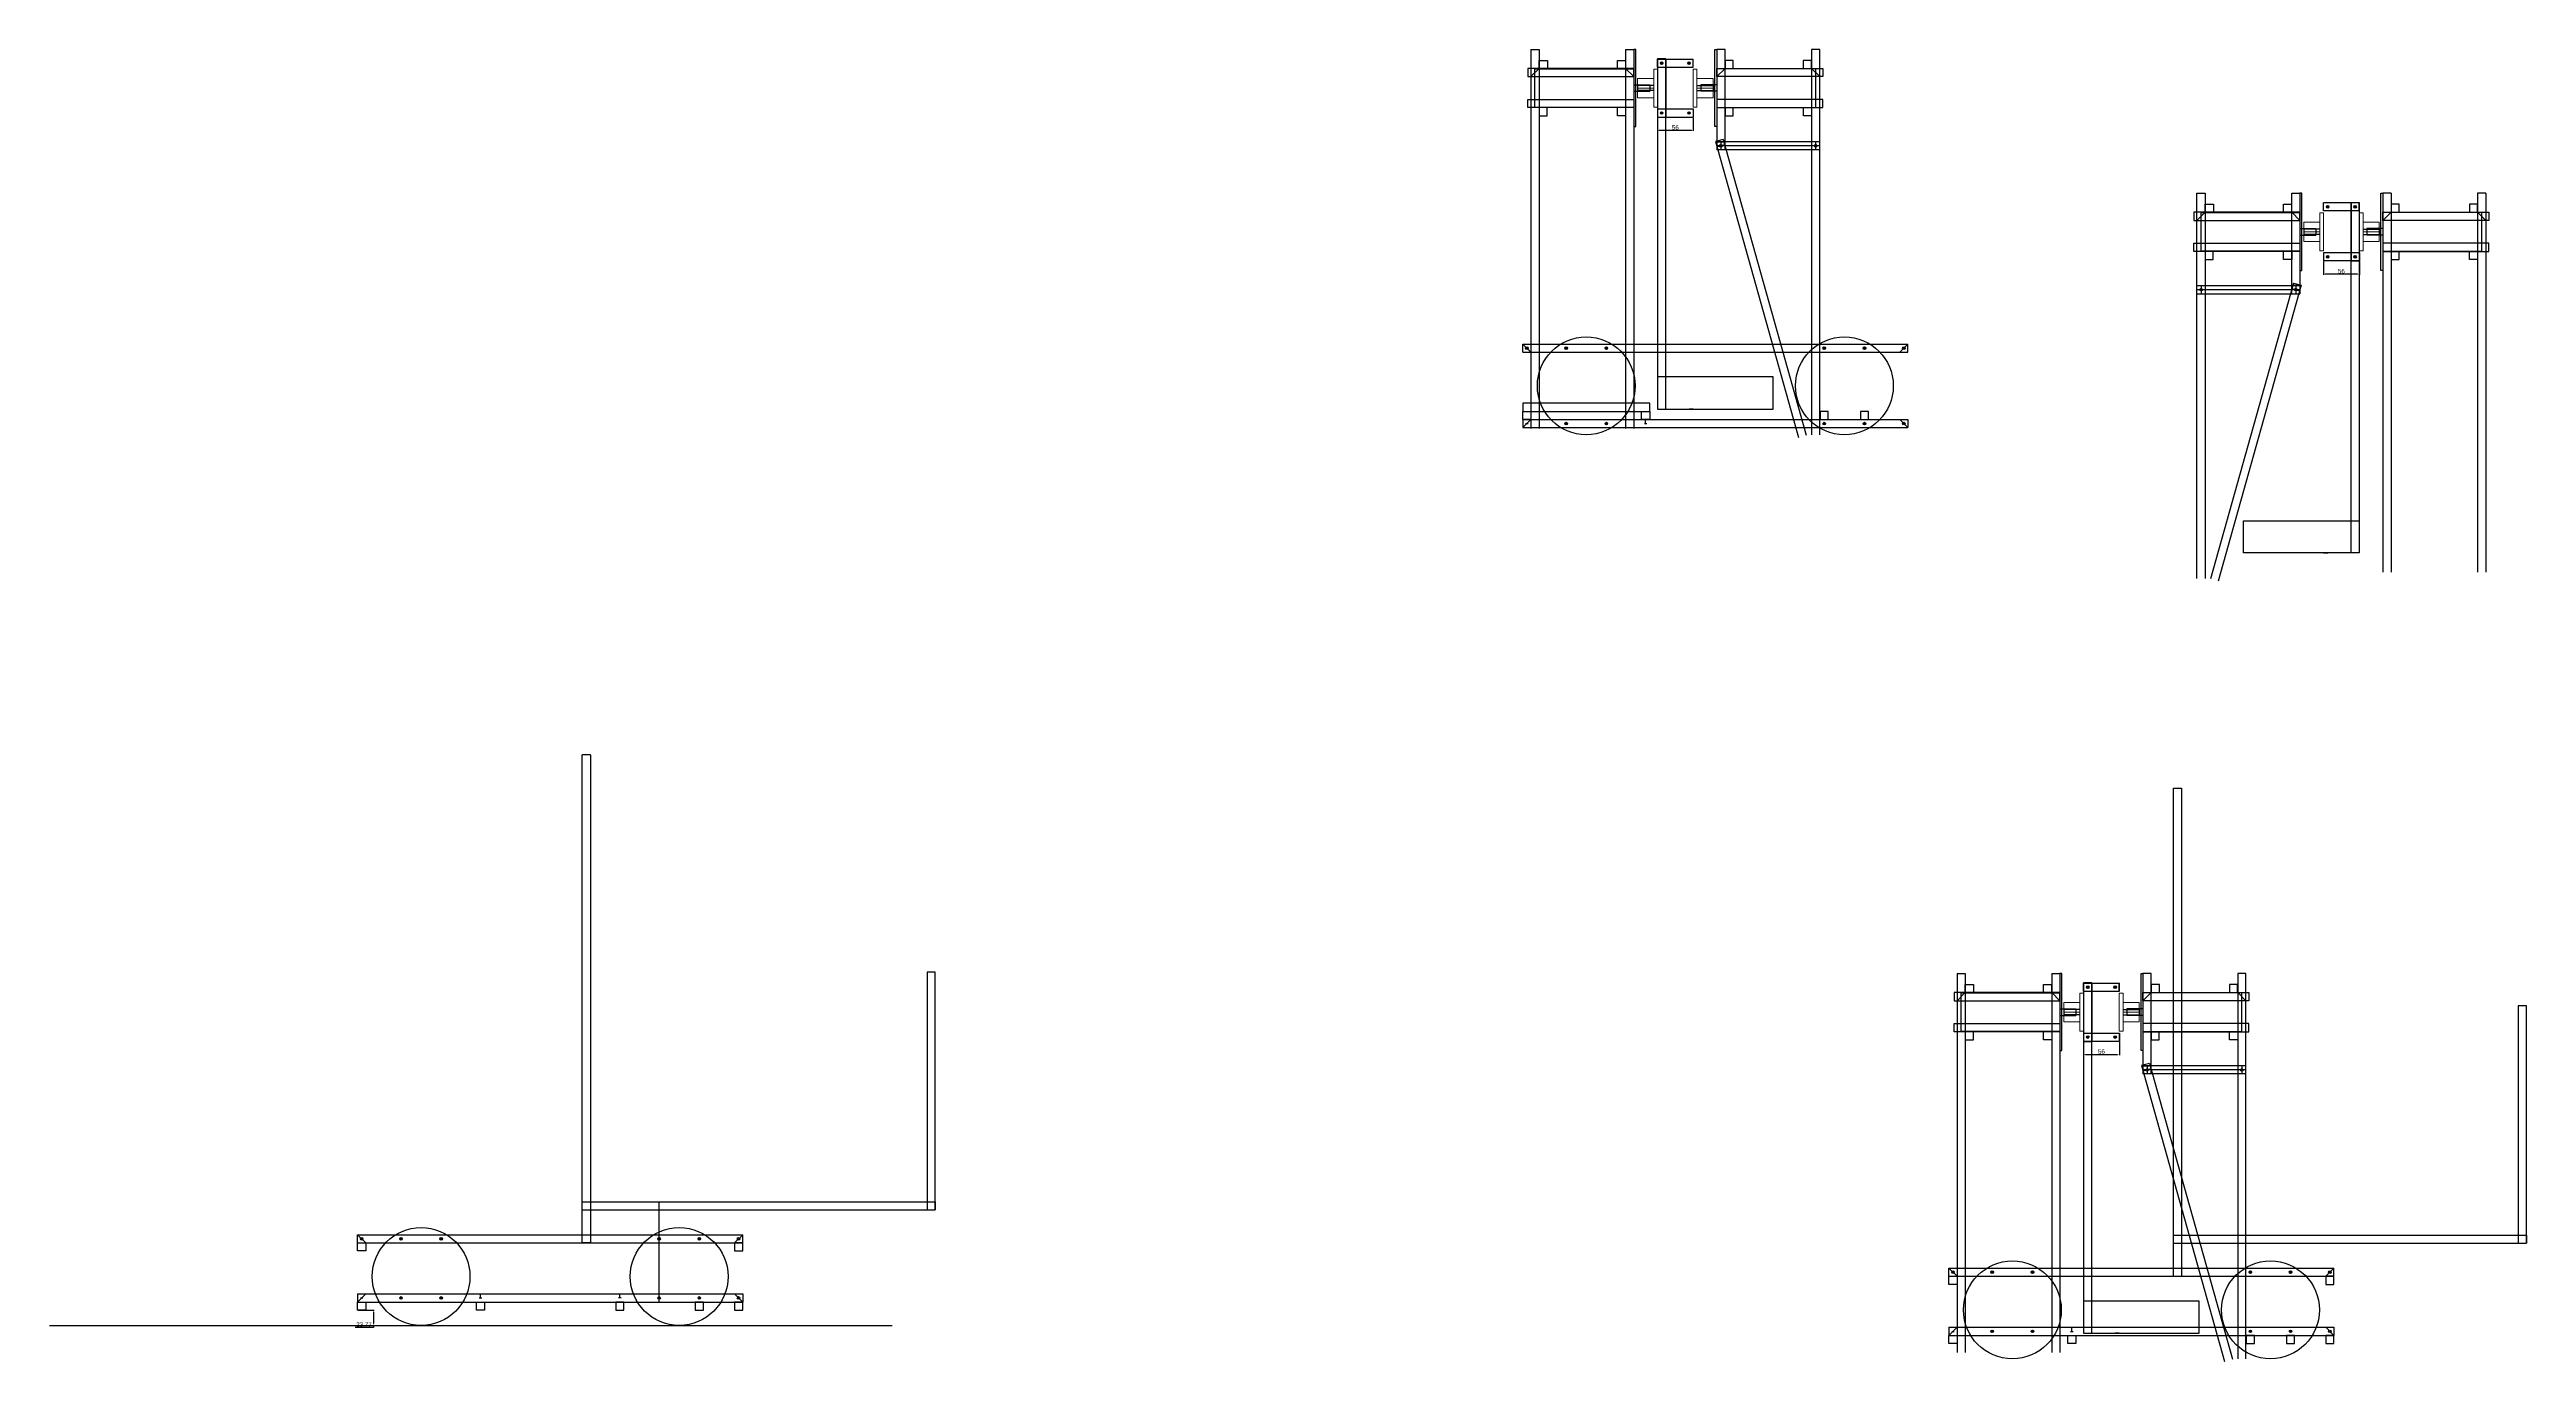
# Model space of a CAD drawing. Header units: millimetres. Extents: x -15418 to 43885, y -27590 to 23052.
# Drawn here: x 28826 to 32686, y -17681 to -15637 of the extents above; entities that cross this region are included whole.
import ezdxf

# ---------------------------------------------------------------- set-up
doc = ezdxf.new("R2010")
doc.units = ezdxf.units.MM
doc.header["$LTSCALE"] = 0.5
doc.layers.get('0').update_dxf_attribs({"lineweight": 5})
doc.layers.get('Defpoints').update_dxf_attribs({"color": 4})
for name, color, linetype in [('Layer1', 1, 'Continuous'), ('Layer2', 2, 'Continuous'), ('Layer3', 9, 'Continuous'), ('Layer4', 6, 'Continuous')]:
    doc.layers.add(name, color=color, linetype=linetype)
doc.dimstyles.new('ISO-25', dxfattribs={"dimtxt": 7, "dimasz": 3, "dimexe": 1, "dimexo": 1, "dimgap": 1, "dimtad": 1, "dimtoh": 1, "dimdec": 3, "dimdsep": 46, "dimtxsty": 'Standard', "dimcen": 2.5, "dimadec": 0, "dimazin": 0, "dimtfac": 1, "dimtdec": 3, "dimtmove": 0, "dimatfit": 3, "dimfxl": 1, "dimarcsym": 1})

# ---------------------------------------------------------------- blocks, each defined once
blk = doc.blocks.new('*D331')
at = {"layer": 'Defpoints', "color": 0, "transparency": 16777216}
for p in [(31331.5, -15742.4), (31387.5, -15742.4), (31387.5, -15763)]:
    blk.add_point(p, dxfattribs=at)
at = {"layer": 'Layer1', "color": 0, "lineweight": -2, "transparency": 16777216}
for p, q in [((31331.5, -15743.4), (31331.5, -15764)), ((31387.5, -15743.4), (31387.5, -15764)), ((31334.5, -15763), (31384.5, -15763))]:
    blk.add_line(p, q, dxfattribs=at)
at = {"layer": 'Layer1', "color": 0, "transparency": 16777216}
for points in [[(31334.5, -15762.5), (31334.5, -15763.5), (31331.5, -15763)], [(31384.5, -15762.5), (31384.5, -15763.5), (31387.5, -15763)]]:
    blk.add_solid(points, dxfattribs=at)
at = {"layer": 'Layer1', "color": 0, "transparency": 16777216, "insert": (31359.5, -15758.5), "char_height": 7, "attachment_point": 5}
blk.add_mtext('56', dxfattribs=at)
blk = doc.blocks.new('*D337')
at = {"layer": 'Defpoints', "color": 0, "transparency": 16777216}
for p in [(31995.4, -17181.7), (32051.4, -17181.7), (32051.4, -17202.3)]:
    blk.add_point(p, dxfattribs=at)
at = {"layer": 'Layer1', "color": 0, "lineweight": -2, "transparency": 16777216}
for p, q in [((31995.4, -17182.7), (31995.4, -17203.3)), ((31998.4, -17202.3), (32048.4, -17202.3)), ((32051.4, -17182.7), (32051.4, -17203.3))]:
    blk.add_line(p, q, dxfattribs=at)
at = {"layer": 'Layer1', "color": 0, "transparency": 16777216}
for points in [[(31998.4, -17201.8), (31998.4, -17202.8), (31995.4, -17202.3)], [(32048.4, -17201.8), (32048.4, -17202.8), (32051.4, -17202.3)]]:
    blk.add_solid(points, dxfattribs=at)
at = {"layer": 'Layer1', "color": 0, "transparency": 16777216, "insert": (32023.4, -17197.8), "char_height": 7, "attachment_point": 5}
blk.add_mtext('56', dxfattribs=at)
blk = doc.blocks.new('*D340')
at = {"layer": 'Defpoints', "color": 0, "transparency": 16777216}
for p in [(29306.1, -17600.7), (29306.1, -17624.5), (29331.1, -17624.5)]:
    blk.add_point(p, dxfattribs=at)
at = {"layer": 'Layer1', "color": 0, "lineweight": -2, "transparency": 16777216}
for p, q in [((29331.1, -17627.5), (29302.1, -17627.5)), ((29307.1, -17600.7), (29332.1, -17600.7)), ((29307.1, -17624.5), (29332.1, -17624.5)), ((29331.1, -17603.7), (29331.1, -17621.5)), ((29331.1, -17624.5), (29331.1, -17627.5))]:
    blk.add_line(p, q, dxfattribs=at)
at = {"layer": 'Layer1', "color": 0, "transparency": 16777216}
for points in [[(29330.6, -17603.7), (29331.6, -17603.7), (29331.1, -17600.7)], [(29330.6, -17621.5), (29331.6, -17621.5), (29331.1, -17624.5)]]:
    blk.add_solid(points, dxfattribs=at)
at = {"layer": 'Layer1', "color": 0, "transparency": 16777216, "insert": (29316.1, -17623), "char_height": 7, "attachment_point": 5}
blk.add_mtext('23.77', dxfattribs=at)
blk = doc.blocks.new('*D345')
at = {"layer": 'Defpoints', "color": 0, "transparency": 16777216}
for p in [(32369.3, -15966.3), (32425.3, -15966.3), (32369.3, -15986.9)]:
    blk.add_point(p, dxfattribs=at)
at = {"layer": 'Layer1', "color": 0, "lineweight": -2, "transparency": 16777216}
for p, q in [((32369.3, -15967.3), (32369.3, -15987.9)), ((32425.3, -15967.3), (32425.3, -15987.9)), ((32422.3, -15986.9), (32372.3, -15986.9))]:
    blk.add_line(p, q, dxfattribs=at)
at = {"layer": 'Layer1', "color": 0, "transparency": 16777216}
for points in [[(32372.3, -15986.4), (32372.3, -15987.4), (32369.3, -15986.9)], [(32422.3, -15986.4), (32422.3, -15987.4), (32425.3, -15986.9)]]:
    blk.add_solid(points, dxfattribs=at)
at = {"layer": 'Layer1', "color": 0, "transparency": 16777216, "insert": (32397.3, -15982.4), "char_height": 7, "attachment_point": 5}
blk.add_mtext('56', dxfattribs=at)

msp = doc.modelspace()

# ---------------------------------------------------------------- linework, layer by layer
at = {"transparency": 33554661}
for p, q in [((31325.7552, -15726.7155), (31325.7552, -15667.7155)), ((31325.7552, -15667.7155), (31331.7552, -15667.7155)), ((31331.7552, -15667.7155), (31331.7552, -15726.7155)), ((31387.1552, -15667.7155), (31387.1552, -15726.7155)), ((31393.1552, -15667.7155), (31387.1552, -15667.7155)), ((31393.1552, -15726.7155), (31393.1552, -15667.7155)), ((31300.7552, -15712.2155), (31300.7552, -15682.2155)), ((31325.7552, -15682.2155), (31300.7552, -15682.2155)), ((31325.7552, -15697.2155), (31300.7552, -15697.2155)), ((31393.1552, -15682.2155), (31418.1552, -15682.2155)), ((31393.1552, -15697.2155), (31418.1552, -15697.2155)), ((31418.1552, -15712.2155), (31418.1552, -15682.2155)), ((31325.7552, -15712.2155), (31300.7552, -15712.2155)), ((31331.7552, -15726.7155), (31325.7552, -15726.7155)), ((31387.1552, -15726.7155), (31393.1552, -15726.7155)), ((31393.1552, -15712.2155), (31418.1552, -15712.2155)), ((32363.6186, -15950.6185), (32363.6186, -15891.6185)), ((32363.6186, -15891.6185), (32369.6186, -15891.6185)), ((32369.6186, -15891.6185), (32369.6186, -15950.6185)), ((32425.0186, -15891.6185), (32425.0186, -15950.6185)), ((32431.0186, -15891.6185), (32425.0186, -15891.6185)), ((32431.0186, -15950.6185), (32431.0186, -15891.6185)), ((32338.6186, -15936.1185), (32338.6186, -15906.1185)), ((32363.6186, -15906.1185), (32338.6186, -15906.1185)), ((32363.6186, -15921.1185), (32338.6186, -15921.1185)), ((32363.6186, -15936.1185), (32338.6186, -15936.1185)), ((32431.0186, -15906.1185), (32456.0186, -15906.1185)), ((32431.0186, -15921.1185), (32456.0186, -15921.1185)), ((32431.0186, -15936.1185), (32456.0186, -15936.1185)), ((32456.0186, -15936.1185), (32456.0186, -15906.1185)), ((32369.6186, -15950.6185), (32363.6186, -15950.6185)), ((32425.0186, -15950.6185), (32431.0186, -15950.6185)), ((31964.7226, -17151.5032), (31964.7226, -17121.5032)), ((31989.7226, -17121.5032), (31964.7226, -17121.5032)), ((31989.7226, -17136.5032), (31964.7226, -17136.5032)), ((31989.7226, -17166.0032), (31989.7226, -17107.0032)), ((31989.7226, -17107.0032), (31995.7226, -17107.0032)), ((31995.7226, -17107.0032), (31995.7226, -17166.0032)), ((32051.1226, -17107.0032), (32051.1226, -17166.0032)), ((32057.1226, -17107.0032), (32051.1226, -17107.0032)), ((32057.1226, -17166.0032), (32057.1226, -17107.0032)), ((32057.1226, -17121.5032), (32082.1226, -17121.5032)), ((32057.1226, -17136.5032), (32082.1226, -17136.5032)), ((32082.1226, -17151.5032), (32082.1226, -17121.5032)), ((31989.7226, -17151.5032), (31964.7226, -17151.5032)), ((31995.7226, -17166.0032), (31989.7226, -17166.0032)), ((32051.1226, -17166.0032), (32057.1226, -17166.0032)), ((32057.1226, -17151.5032), (32082.1226, -17151.5032))]:
    msp.add_line(p, q, dxfattribs=at)
at = {"layer": 'Layer1', "transparency": 33554661}
for p, q in [((31294.7552, -15666.7155), (31129.7552, -15666.7155)), ((31129.7552, -15666.7155), (31129.7552, -15679.4155)), ((31134.4552, -15637.2155), (31147.1552, -15637.2155)), ((31134.4552, -15637.2155), (31134.4552, -16227.2155)), ((31147.1552, -15666.7155), (31134.4552, -15679.4155)), ((31147.1552, -15637.2155), (31147.1552, -16227.2155)), ((31147.3552, -15666.7155), (31147.3552, -15654.0155)), ((31147.3552, -15654.0155), (31160.0552, -15654.0155)), ((31160.0552, -15666.7155), (31147.3552, -15666.7155)), ((31160.0552, -15654.0155), (31160.0552, -15666.7155)), ((31269.1552, -15666.7155), (31269.1552, -15654.0155)), ((31269.1552, -15654.0155), (31281.8552, -15654.0155)), ((31281.8552, -15666.7155), (31269.1552, -15666.7155)), ((31281.8552, -15654.0155), (31281.8552, -15666.7155)), ((31282.0552, -15637.2155), (31294.7552, -15637.2155)), ((31282.0552, -15637.2155), (31294.7552, -15637.2155)), ((31282.0552, -15637.2155), (31282.0552, -16227.2155)), ((31282.0552, -15666.7155), (31294.7552, -15679.4155)), ((31294.7552, -15637.2155), (31294.7552, -15757.2155)), ((31297.7552, -15637.2155), (31294.7552, -15637.2155)), ((31294.7552, -15637.2155), (31294.7552, -16227.2155)), ((31294.7552, -15679.4155), (31294.7552, -15666.7155)), ((31297.7552, -15757.2155), (31297.7552, -15637.2155)), ((31331.4552, -15652.0155), (31387.4552, -15652.0155)), ((31331.4552, -15664.7155), (31331.4552, -15652.0155)), ((31331.4552, -15664.7155), (31344.4552, -15664.7155)), ((31331.7552, -15664.7155), (31331.7552, -15651.7155)), ((31344.4552, -15651.7155), (31331.7552, -15651.7155)), ((31331.7552, -15652.0155), (31331.7552, -16197.2155)), ((31331.7552, -15652.0155), (31331.7552, -15742.4155)), ((31331.7552, -15664.7155), (31387.4552, -15664.7155)), ((31336.1052, -15658.3655), (31340.1052, -15658.3655)), ((31338.1052, -15660.3655), (31338.1052, -15656.3655)), ((31344.4552, -15651.7155), (31344.4552, -15742.7155)), ((31344.4552, -16197.2155), (31344.4552, -15652.0155)), ((31378.8052, -15658.3655), (31382.8052, -15658.3655)), ((31380.8052, -15660.3655), (31380.8052, -15656.3655)), ((31387.1552, -15664.7155), (31387.1552, -15652.0155)), ((31387.4552, -15664.7155), (31387.4552, -15652.0155)), ((31421.1552, -15757.2155), (31421.1552, -15637.2155)), ((31421.1552, -15637.2155), (31424.1552, -15637.2155)), ((31424.1552, -15637.2155), (31424.1552, -15757.2155)), ((31424.1552, -15637.2155), (31424.1552, -15793.5655)), ((31436.8552, -15637.2155), (31424.1552, -15637.2155)), ((31424.1552, -15666.7155), (31589.1552, -15666.7155)), ((31424.1552, -15679.4155), (31424.1552, -15666.7155)), ((31436.8552, -15666.7155), (31424.1552, -15679.4155)), ((31436.8552, -15793.5655), (31436.8552, -15637.2155)), ((31437.0552, -15654.0155), (31437.0552, -15666.7155)), ((31449.7552, -15654.0155), (31437.0552, -15654.0155)), ((31437.0552, -15666.7155), (31449.7552, -15666.7155)), ((31449.7552, -15666.7155), (31449.7552, -15654.0155)), ((31558.8552, -15654.0155), (31558.8552, -15666.7155)), ((31571.5552, -15654.0155), (31558.8552, -15654.0155)), ((31558.8552, -15666.7155), (31571.5552, -15666.7155)), ((31571.5552, -15666.7155), (31571.5552, -15654.0155)), ((31571.7552, -15637.2155), (31571.7552, -16237.2155)), ((31584.4552, -15637.2155), (31571.7552, -15637.2155)), ((31571.7552, -15666.7155), (31584.4552, -15679.4155)), ((31584.4552, -16237.2155), (31584.4552, -15637.2155)), ((31589.1552, -15666.7155), (31589.1552, -15679.4155)), ((31129.7552, -15679.4155), (31294.7552, -15679.4155)), ((31300.7552, -15692.2155), (31300.7552, -15702.2155)), ((31331.7552, -15697.2155), (31331.7552, -15697.2155)), ((31418.1552, -15692.2155), (31418.1552, -15702.2155)), ((31589.1552, -15679.4155), (31424.1552, -15679.4155)), ((31129.7552, -15727.7155), (31129.7552, -15715.0155)), ((31129.7552, -15715.0155), (31294.7552, -15715.0155)), ((31294.7552, -15727.7155), (31129.7552, -15727.7155)), ((31147.1552, -15727.7155), (31147.1552, -15740.4155)), ((31147.1552, -15740.4155), (31159.8552, -15740.4155)), ((31159.8552, -15740.4155), (31159.8552, -15727.7155)), ((31269.3552, -15740.4155), (31269.3552, -15727.7155)), ((31282.0552, -15740.4155), (31269.3552, -15740.4155)), ((31282.0552, -15727.7155), (31282.0552, -15740.4155)), ((31294.7552, -15715.0155), (31294.7552, -15727.7155)), ((31331.4552, -15729.7155), (31331.4552, -15742.4155)), ((31331.4552, -15729.7155), (31344.4552, -15729.7155)), ((31331.4552, -15742.4155), (31387.4552, -15742.4155)), ((31331.7552, -15729.7155), (31387.4552, -15729.7155)), ((31331.7552, -15729.7155), (31331.7552, -15742.7155)), ((31331.7552, -15742.7155), (31344.4552, -15742.7155)), ((31336.1052, -15736.0655), (31340.1052, -15736.0655)), ((31338.1052, -15734.0655), (31338.1052, -15738.0655)), ((31378.8052, -15736.0655), (31382.8052, -15736.0655)), ((31380.8052, -15734.0655), (31380.8052, -15738.0655)), ((31387.1552, -15729.7155), (31387.1552, -15742.4155)), ((31387.4552, -15729.7155), (31387.4552, -15742.4155)), ((31589.1552, -15715.0155), (31424.1552, -15715.0155)), ((31424.1552, -15715.0155), (31424.1552, -15727.7155)), ((31424.1552, -15727.7155), (31589.1552, -15727.7155)), ((31436.8552, -15727.7155), (31436.8552, -15740.4155)), ((31436.8552, -15740.4155), (31449.5552, -15740.4155)), ((31449.5552, -15740.4155), (31449.5552, -15727.7155)), ((31559.0552, -15740.4155), (31559.0552, -15727.7155)), ((31571.7552, -15740.4155), (31559.0552, -15740.4155)), ((31571.7552, -15727.7155), (31571.7552, -15740.4155)), ((31589.1552, -15727.7155), (31589.1552, -15715.0155)), ((31294.7552, -15757.2155), (31297.7552, -15757.2155)), ((31424.1552, -15757.2155), (31421.1552, -15757.2155)), ((31434.2485, -15777.0493), (31422.0205, -15780.4794)), ((31422.0205, -15780.4794), (31551.2829, -16241.284)), ((31584.4552, -15780.8655), (31424.1552, -15780.8655)), ((31424.1552, -15780.8655), (31436.8552, -15780.8655)), ((31436.6192, -15785.5004), (31424.3912, -15788.9305)), ((31430.5052, -15780.8655), (31430.5052, -15793.5655)), ((31434.2485, -15777.0493), (31563.5109, -16237.8539)), ((31578.1052, -15780.8655), (31578.1052, -15793.5655)), ((31584.4552, -15787.2155), (31424.1552, -15787.2155)), ((31584.4552, -15793.5655), (31424.1552, -15793.5655)), ((32172.3186, -16461.1185), (32172.3186, -15861.1185)), ((32172.3186, -15861.1185), (32185.0186, -15861.1185)), ((32185.0186, -15861.1185), (32185.0186, -16461.1185)), ((32319.9186, -16017.4685), (32319.9186, -15861.1185)), ((32319.9186, -15861.1185), (32332.6186, -15861.1185)), ((32332.6186, -15861.1185), (32332.6186, -15981.1185)), ((32335.6186, -15861.1185), (32332.6186, -15861.1185)), ((32332.6186, -15861.1185), (32332.6186, -16017.4685)), ((32335.6186, -15981.1185), (32335.6186, -15861.1185)), ((32459.0186, -15981.1185), (32459.0186, -15861.1185)), ((32459.0186, -15861.1185), (32462.0186, -15861.1185)), ((32462.0186, -15861.1185), (32462.0186, -15981.1185)), ((32474.7186, -15861.1185), (32462.0186, -15861.1185)), ((32474.7186, -15861.1185), (32462.0186, -15861.1185)), ((32462.0186, -15861.1185), (32462.0186, -16451.1185)), ((32474.7186, -15861.1185), (32474.7186, -16451.1185)), ((32622.3186, -15861.1185), (32609.6186, -15861.1185)), ((32609.6186, -15861.1185), (32609.6186, -16451.1185)), ((32622.3186, -15861.1185), (32622.3186, -16451.1185)), ((32332.6186, -15890.6185), (32167.6186, -15890.6185)), ((32167.6186, -15890.6185), (32167.6186, -15903.3185)), ((32185.0186, -15890.6185), (32172.3186, -15903.3185)), ((32185.2186, -15890.6185), (32185.2186, -15877.9185)), ((32185.2186, -15877.9185), (32197.9186, -15877.9185)), ((32197.9186, -15890.6185), (32185.2186, -15890.6185)), ((32197.9186, -15877.9185), (32197.9186, -15890.6185)), ((32307.0186, -15890.6185), (32307.0186, -15877.9185)), ((32307.0186, -15877.9185), (32319.7186, -15877.9185)), ((32319.7186, -15890.6185), (32307.0186, -15890.6185)), ((32319.7186, -15877.9185), (32319.7186, -15890.6185)), ((32319.9186, -15890.6185), (32332.6186, -15903.3185)), ((32332.6186, -15903.3185), (32332.6186, -15890.6185)), ((32425.3186, -15875.9185), (32369.3186, -15875.9185)), ((32369.3186, -15888.6185), (32369.3186, -15875.9185)), ((32425.0186, -15888.6185), (32369.3186, -15888.6185)), ((32369.6186, -15888.6185), (32369.6186, -15875.9185)), ((32377.9686, -15882.2685), (32373.9686, -15882.2685)), ((32375.9686, -15884.2685), (32375.9686, -15880.2685)), ((32412.3186, -15875.6185), (32412.3186, -15966.6185)), ((32412.3186, -15875.6185), (32425.0186, -15875.6185)), ((32412.3186, -16421.1185), (32412.3186, -15875.9185)), ((32425.3186, -15888.6185), (32412.3186, -15888.6185)), ((32420.6686, -15882.2685), (32416.6686, -15882.2685)), ((32418.6686, -15884.2685), (32418.6686, -15880.2685)), ((32425.0186, -15888.6185), (32425.0186, -15875.6185)), ((32425.0186, -15875.9185), (32425.0186, -16421.1185)), ((32425.0186, -15875.9185), (32425.0186, -15966.3185)), ((32425.3186, -15888.6185), (32425.3186, -15875.9185)), ((32462.0186, -15890.6185), (32627.0186, -15890.6185)), ((32462.0186, -15903.3185), (32462.0186, -15890.6185)), ((32474.7186, -15890.6185), (32462.0186, -15903.3185)), ((32474.9186, -15877.9185), (32474.9186, -15890.6185)), ((32487.6186, -15877.9185), (32474.9186, -15877.9185)), ((32474.9186, -15890.6185), (32487.6186, -15890.6185)), ((32487.6186, -15890.6185), (32487.6186, -15877.9185)), ((32596.7186, -15877.9185), (32596.7186, -15890.6185)), ((32609.4186, -15877.9185), (32596.7186, -15877.9185)), ((32596.7186, -15890.6185), (32609.4186, -15890.6185)), ((32609.4186, -15890.6185), (32609.4186, -15877.9185)), ((32609.6186, -15890.6185), (32622.3186, -15903.3185)), ((32627.0186, -15890.6185), (32627.0186, -15903.3185)), ((32167.6186, -15903.3185), (32332.6186, -15903.3185)), ((32167.6186, -15951.6185), (32167.6186, -15938.9185)), ((32167.6186, -15938.9185), (32332.6186, -15938.9185)), ((32332.6186, -15938.9185), (32332.6186, -15951.6185)), ((32338.6186, -15916.1185), (32338.6186, -15926.1185)), ((32425.0186, -15921.1185), (32425.0186, -15921.1185)), ((32456.0186, -15916.1185), (32456.0186, -15926.1185)), ((32627.0186, -15903.3185), (32462.0186, -15903.3185)), ((32627.0186, -15938.9185), (32462.0186, -15938.9185)), ((32462.0186, -15938.9185), (32462.0186, -15951.6185)), ((32627.0186, -15951.6185), (32627.0186, -15938.9185)), ((32332.6186, -15951.6185), (32167.6186, -15951.6185)), ((32185.0186, -15951.6185), (32185.0186, -15964.3185)), ((32185.0186, -15964.3185), (32197.7186, -15964.3185)), ((32197.7186, -15964.3185), (32197.7186, -15951.6185)), ((32307.2186, -15964.3185), (32307.2186, -15951.6185)), ((32319.9186, -15964.3185), (32307.2186, -15964.3185)), ((32319.9186, -15951.6185), (32319.9186, -15964.3185)), ((32425.0186, -15953.6185), (32369.3186, -15953.6185)), ((32369.3186, -15953.6185), (32369.3186, -15966.3185)), ((32425.3186, -15966.3185), (32369.3186, -15966.3185)), ((32369.6186, -15953.6185), (32369.6186, -15966.3185)), ((32377.9686, -15959.9685), (32373.9686, -15959.9685)), ((32375.9686, -15957.9685), (32375.9686, -15961.9685)), ((32425.3186, -15953.6185), (32412.3186, -15953.6185)), ((32425.0186, -15966.6185), (32412.3186, -15966.6185)), ((32420.6686, -15959.9685), (32416.6686, -15959.9685)), ((32418.6686, -15957.9685), (32418.6686, -15961.9685)), ((32425.0186, -15953.6185), (32425.0186, -15966.6185)), ((32425.3186, -15953.6185), (32425.3186, -15966.3185)), ((32462.0186, -15951.6185), (32627.0186, -15951.6185)), ((32474.7186, -15951.6185), (32474.7186, -15964.3185)), ((32474.7186, -15964.3185), (32487.4186, -15964.3185)), ((32487.4186, -15964.3185), (32487.4186, -15951.6185)), ((32596.9186, -15964.3185), (32596.9186, -15951.6185)), ((32609.6186, -15964.3185), (32596.9186, -15964.3185)), ((32609.6186, -15951.6185), (32609.6186, -15964.3185)), ((32172.3186, -16004.7685), (32332.6186, -16004.7685)), ((32172.3186, -16011.1185), (32332.6186, -16011.1185)), ((32172.3186, -16017.4685), (32332.6186, -16017.4685)), ((32178.6686, -16004.7685), (32178.6686, -16017.4685)), ((32322.5252, -16000.9523), (32193.2628, -16461.757)), ((32334.7532, -16004.3825), (32205.4908, -16465.1871)), ((32332.6186, -16004.7685), (32319.9186, -16004.7685)), ((32320.1546, -16009.4034), (32332.3826, -16012.8336)), ((32322.5252, -16000.9523), (32334.7532, -16004.3825)), ((32326.2686, -16004.7685), (32326.2686, -16017.4685)), ((32332.6186, -15981.1185), (32335.6186, -15981.1185)), ((32462.0186, -15981.1185), (32459.0186, -15981.1185)), ((31511.7552, -16147.2155), (31331.7552, -16147.2155)), ((31511.7552, -16197.2155), (31511.7552, -16147.2155)), ((31331.7552, -16197.2155), (31511.7552, -16197.2155)), ((31387.1552, -16197.2155), (31380.8052, -16197.2155)), ((32245.0186, -16421.1185), (32245.0186, -16371.1185)), ((32245.0186, -16371.1185), (32425.0186, -16371.1185)), ((32425.0186, -16421.1185), (32245.0186, -16421.1185)), ((32369.6186, -16421.1185), (32375.9686, -16421.1185)), ((29656.1341, -17495.8449), (29656.1341, -16735.8449)), ((29668.8341, -16735.8449), (29656.1341, -16735.8449)), ((29668.8341, -16735.8449), (29668.8341, -17495.8449)), ((32135.7226, -17547.8732), (32135.7226, -16787.8732)), ((32135.7226, -16787.8732), (32148.4226, -16787.8732)), ((32148.4226, -16787.8732), (32148.4226, -17547.8732)), ((30206.1341, -17074.4749), (30193.4341, -17074.4749)), ((30193.4341, -17074.4749), (30193.4341, -17444.4749)), ((30206.1341, -17444.4749), (30206.1341, -17074.4749)), ((31798.4226, -17076.5032), (31811.1226, -17076.5032)), ((31798.4226, -17076.5032), (31798.4226, -17666.5032)), ((31811.1226, -17076.5032), (31811.1226, -17666.5032)), ((31811.3226, -17106.0032), (31811.3226, -17093.3032)), ((31811.3226, -17093.3032), (31824.0226, -17093.3032)), ((31824.0226, -17093.3032), (31824.0226, -17106.0032)), ((31933.1226, -17106.0032), (31933.1226, -17093.3032)), ((31933.1226, -17093.3032), (31945.8226, -17093.3032)), ((31945.8226, -17093.3032), (31945.8226, -17106.0032)), ((31946.0226, -17076.5032), (31958.7226, -17076.5032)), ((31946.0226, -17076.5032), (31958.7226, -17076.5032)), ((31946.0226, -17076.5032), (31946.0226, -17666.5032)), ((31958.7226, -17076.5032), (31958.7226, -17196.5032)), ((31961.7226, -17076.5032), (31958.7226, -17076.5032)), ((31958.7226, -17076.5032), (31958.7226, -17666.5032)), ((31961.7226, -17196.5032), (31961.7226, -17076.5032)), ((31995.4226, -17091.3032), (32051.4226, -17091.3032)), ((31995.4226, -17104.0032), (31995.4226, -17091.3032)), ((31995.7226, -17104.0032), (31995.7226, -17091.0032)), ((32008.4226, -17091.0032), (31995.7226, -17091.0032)), ((31995.7226, -17091.3032), (31995.7226, -17636.5032)), ((31995.7226, -17091.3032), (31995.7226, -17181.7032)), ((32000.0726, -17097.6532), (32004.0726, -17097.6532)), ((32002.0726, -17099.6532), (32002.0726, -17095.6532)), ((32008.4226, -17091.0032), (32008.4226, -17182.0032)), ((32008.4226, -17636.5032), (32008.4226, -17091.3032)), ((32042.7726, -17097.6532), (32046.7726, -17097.6532)), ((32044.7726, -17099.6532), (32044.7726, -17095.6532)), ((32051.1226, -17104.0032), (32051.1226, -17091.3032)), ((32051.4226, -17104.0032), (32051.4226, -17091.3032)), ((32085.1226, -17196.5032), (32085.1226, -17076.5032)), ((32085.1226, -17076.5032), (32088.1226, -17076.5032)), ((32088.1226, -17076.5032), (32088.1226, -17196.5032)), ((32088.1226, -17076.5032), (32088.1226, -17232.8532)), ((32100.8226, -17076.5032), (32088.1226, -17076.5032)), ((32100.8226, -17232.8532), (32100.8226, -17076.5032)), ((32101.0226, -17093.3032), (32101.0226, -17106.0032)), ((32113.7226, -17093.3032), (32101.0226, -17093.3032)), ((32113.7226, -17106.0032), (32113.7226, -17093.3032)), ((32222.8226, -17093.3032), (32222.8226, -17106.0032)), ((32235.5226, -17093.3032), (32222.8226, -17093.3032)), ((32235.5226, -17106.0032), (32235.5226, -17093.3032)), ((32235.7226, -17076.5032), (32235.7226, -17676.5032)), ((32248.4226, -17076.5032), (32235.7226, -17076.5032)), ((32248.4226, -17676.5032), (32248.4226, -17076.5032)), ((31958.7226, -17106.0032), (31793.7226, -17106.0032)), ((31793.7226, -17106.0032), (31793.7226, -17118.7032)), ((31793.7226, -17118.7032), (31958.7226, -17118.7032)), ((31811.1226, -17106.0032), (31798.4226, -17118.7032)), ((31824.0226, -17106.0032), (31811.3226, -17106.0032)), ((31945.8226, -17106.0032), (31933.1226, -17106.0032)), ((31946.0226, -17106.0032), (31958.7226, -17118.7032)), ((31958.7226, -17118.7032), (31958.7226, -17106.0032)), ((31964.7226, -17131.5032), (31964.7226, -17141.5032)), ((31995.4226, -17104.0032), (32008.4226, -17104.0032)), ((31995.7226, -17104.0032), (32051.4226, -17104.0032)), ((31995.7226, -17136.5032), (31995.7226, -17136.5032)), ((32082.1226, -17131.5032), (32082.1226, -17141.5032)), ((32088.1226, -17106.0032), (32253.1226, -17106.0032)), ((32088.1226, -17118.7032), (32088.1226, -17106.0032)), ((32100.8226, -17106.0032), (32088.1226, -17118.7032)), ((32253.1226, -17118.7032), (32088.1226, -17118.7032)), ((32101.0226, -17106.0032), (32113.7226, -17106.0032)), ((32222.8226, -17106.0032), (32235.5226, -17106.0032)), ((32235.7226, -17106.0032), (32248.4226, -17118.7032)), ((32253.1226, -17106.0032), (32253.1226, -17118.7032)), ((32685.7226, -17126.5032), (32673.0226, -17126.5032)), ((32673.0226, -17126.5032), (32673.0226, -17496.5032)), ((32685.7226, -17496.5032), (32685.7226, -17126.5032)), ((31793.7226, -17167.0032), (31793.7226, -17154.3032)), ((31793.7226, -17154.3032), (31958.7226, -17154.3032)), ((31958.7226, -17167.0032), (31793.7226, -17167.0032)), ((31811.1226, -17167.0032), (31811.1226, -17179.7032)), ((31823.8226, -17179.7032), (31823.8226, -17167.0032)), ((31933.3226, -17179.7032), (31933.3226, -17167.0032)), ((31946.0226, -17167.0032), (31946.0226, -17179.7032)), ((31958.7226, -17154.3032), (31958.7226, -17167.0032)), ((31995.4226, -17169.0032), (31995.4226, -17181.7032)), ((31995.4226, -17169.0032), (32008.4226, -17169.0032)), ((31995.7226, -17169.0032), (32051.4226, -17169.0032)), ((31995.7226, -17169.0032), (31995.7226, -17182.0032)), ((32000.0726, -17175.3532), (32004.0726, -17175.3532)), ((32002.0726, -17173.3532), (32002.0726, -17177.3532)), ((32042.7726, -17175.3532), (32046.7726, -17175.3532)), ((32044.7726, -17173.3532), (32044.7726, -17177.3532)), ((32051.1226, -17169.0032), (32051.1226, -17181.7032)), ((32051.4226, -17169.0032), (32051.4226, -17181.7032)), ((32253.1226, -17154.3032), (32088.1226, -17154.3032)), ((32088.1226, -17154.3032), (32088.1226, -17167.0032)), ((32088.1226, -17167.0032), (32253.1226, -17167.0032)), ((32100.8226, -17167.0032), (32100.8226, -17179.7032)), ((32113.5226, -17179.7032), (32113.5226, -17167.0032)), ((32223.0226, -17179.7032), (32223.0226, -17167.0032)), ((32235.7226, -17167.0032), (32235.7226, -17179.7032)), ((32253.1226, -17167.0032), (32253.1226, -17154.3032)), ((31811.1226, -17179.7032), (31823.8226, -17179.7032)), ((31946.0226, -17179.7032), (31933.3226, -17179.7032)), ((31958.7226, -17196.5032), (31961.7226, -17196.5032)), ((31995.4226, -17181.7032), (32051.4226, -17181.7032)), ((31995.7226, -17182.0032), (32008.4226, -17182.0032)), ((32088.1226, -17196.5032), (32085.1226, -17196.5032)), ((32100.8226, -17179.7032), (32113.5226, -17179.7032)), ((32235.7226, -17179.7032), (32223.0226, -17179.7032)), ((32098.2159, -17216.337), (32085.9879, -17219.7672)), ((32085.9879, -17219.7672), (32215.2503, -17680.5718)), ((32248.4226, -17220.1532), (32088.1226, -17220.1532)), ((32088.1226, -17220.1532), (32100.8226, -17220.1532)), ((32248.4226, -17226.5032), (32088.1226, -17226.5032)), ((32248.4226, -17232.8532), (32088.1226, -17232.8532)), ((32100.5866, -17224.7882), (32088.3586, -17228.2183)), ((32094.4726, -17220.1532), (32094.4726, -17232.8532)), ((32098.2159, -17216.337), (32227.4783, -17677.1417)), ((32242.0726, -17220.1532), (32242.0726, -17232.8532)), ((29656.1341, -17431.7749), (30206.1341, -17431.7749)), ((29656.1341, -17444.4749), (30206.1341, -17444.4749)), ((29775.8841, -17588.0049), (29775.8841, -17431.7749)), ((30193.4341, -17444.4749), (30206.1341, -17444.4749)), ((30206.1341, -17431.7749), (30206.1341, -17444.4749)), ((32135.7226, -17483.8032), (32685.7226, -17483.8032)), ((32685.7226, -17483.8032), (32685.7226, -17496.5032)), ((29668.8341, -17495.8449), (29656.1341, -17495.8449)), ((32135.7226, -17496.5032), (32685.7226, -17496.5032)), ((32673.0226, -17496.5032), (32685.7226, -17496.5032)), ((32135.7226, -17547.8732), (32148.4226, -17547.8732)), ((32175.7226, -17586.5032), (31995.7226, -17586.5032)), ((32175.7226, -17636.5032), (32175.7226, -17586.5032)), ((31995.7226, -17636.5032), (32175.7226, -17636.5032)), ((32051.1226, -17636.5032), (32044.7726, -17636.5032))]:
    msp.add_line(p, q, dxfattribs=at)
for centre in [(31338.1052, -15658.3655), (31380.8052, -15658.3655), (31338.1052, -15736.0655), (31380.8052, -15736.0655), (31430.5052, -15787.2155), (31578.1052, -15787.2155), (32375.9686, -15882.2685), (32418.6686, -15882.2685), (32375.9686, -15959.9685), (32418.6686, -15959.9685), (32178.6686, -16011.1185), (32326.2686, -16011.1185), (32002.0726, -17097.6532), (32044.7726, -17097.6532), (32002.0726, -17175.3532), (32044.7726, -17175.3532), (32094.4726, -17226.5032), (32242.0726, -17226.5032)]:
    msp.add_circle(centre, 2, dxfattribs=at)
at = {"layer": 'Layer2', "transparency": 33554661}
for p, q in [((31140.7552, -15727.2155), (31140.7552, -15667.2155)), ((31140.7552, -15667.2155), (31294.7552, -15667.2155)), ((31294.7552, -15667.2155), (31294.7552, -15727.2155)), ((31424.1552, -15667.2155), (31424.1552, -15727.2155)), ((31578.1552, -15667.2155), (31424.1552, -15667.2155)), ((31578.1552, -15727.2155), (31578.1552, -15667.2155)), ((31294.7552, -15692.2155), (31319.7552, -15692.2155)), ((31294.7552, -15702.2155), (31319.7552, -15702.2155)), ((31325.7552, -15693.2155), (31300.7552, -15693.2155)), ((31325.7552, -15701.2155), (31300.7552, -15701.2155)), ((31319.7552, -15692.2155), (31319.7552, -15702.2155)), ((31393.1552, -15693.2155), (31418.1552, -15693.2155)), ((31393.1552, -15701.2155), (31418.1552, -15701.2155)), ((31424.1552, -15692.2155), (31399.1552, -15692.2155)), ((31399.1552, -15692.2155), (31399.1552, -15702.2155)), ((31424.1552, -15702.2155), (31399.1552, -15702.2155)), ((31294.7552, -15727.2155), (31140.7552, -15727.2155)), ((31424.1552, -15727.2155), (31578.1552, -15727.2155)), ((32178.6186, -15951.1185), (32178.6186, -15891.1185)), ((32178.6186, -15891.1185), (32332.6186, -15891.1185)), ((32332.6186, -15891.1185), (32332.6186, -15951.1185)), ((32462.0186, -15891.1185), (32462.0186, -15951.1185)), ((32616.0186, -15891.1185), (32462.0186, -15891.1185)), ((32616.0186, -15951.1185), (32616.0186, -15891.1185)), ((32332.6186, -15916.1185), (32357.6186, -15916.1185)), ((32332.6186, -15926.1185), (32357.6186, -15926.1185)), ((32363.6186, -15917.1185), (32338.6186, -15917.1185)), ((32363.6186, -15925.1185), (32338.6186, -15925.1185)), ((32357.6186, -15916.1185), (32357.6186, -15926.1185)), ((32431.0186, -15917.1185), (32456.0186, -15917.1185)), ((32431.0186, -15925.1185), (32456.0186, -15925.1185)), ((32462.0186, -15916.1185), (32437.0186, -15916.1185)), ((32437.0186, -15916.1185), (32437.0186, -15926.1185)), ((32462.0186, -15926.1185), (32437.0186, -15926.1185)), ((32332.6186, -15951.1185), (32178.6186, -15951.1185)), ((32462.0186, -15951.1185), (32616.0186, -15951.1185)), ((31121.7552, -16095.8855), (31721.7552, -16095.8855)), ((31121.7552, -16108.5855), (31121.7552, -16095.8855)), ((31121.7552, -16108.5855), (31721.7552, -16108.5855)), ((31191.3052, -16102.2355), (31187.3052, -16102.2355)), ((31189.3052, -16100.2355), (31189.3052, -16104.2355)), ((31254.0052, -16102.2355), (31250.0052, -16102.2355)), ((31252.0052, -16100.2355), (31252.0052, -16104.2355)), ((31589.5052, -16102.2355), (31593.5052, -16102.2355)), ((31591.5052, -16100.2355), (31591.5052, -16104.2355)), ((31652.2052, -16102.2355), (31656.2052, -16102.2355)), ((31654.2052, -16100.2355), (31654.2052, -16104.2355)), ((31721.7552, -16108.5855), (31721.7552, -16095.8855)), ((31121.7552, -16200.7455), (31134.4552, -16200.7455)), ((31121.7552, -16213.4455), (31121.7552, -16200.7455)), ((31121.7552, -16200.7455), (31134.4552, -16200.7455)), ((31121.7552, -16213.4455), (31121.7552, -16200.7455)), ((31121.7552, -16200.7455), (31134.4552, -16200.7455)), ((31134.4552, -16200.7455), (31134.4552, -16213.4455)), ((31134.4552, -16200.7455), (31134.4552, -16213.4455)), ((31306.8552, -16213.4455), (31306.8552, -16200.7455)), ((31306.8552, -16200.7455), (31319.5552, -16200.7455)), ((31306.8552, -16213.4455), (31306.8552, -16200.7455)), ((31306.8552, -16200.7455), (31319.5552, -16200.7455)), ((31319.5552, -16200.7455), (31319.5552, -16213.4455)), ((31319.5552, -16200.7455), (31319.5552, -16213.4455)), ((31597.7812, -16200.7455), (31585.0812, -16200.7455)), ((31585.0812, -16200.7455), (31585.0812, -16213.4455)), ((31597.7812, -16200.7455), (31585.0812, -16200.7455)), ((31585.0812, -16200.7455), (31585.0812, -16213.4455)), ((31597.7812, -16213.4455), (31597.7812, -16200.7455)), ((31660.5552, -16200.7455), (31647.8552, -16200.7455)), ((31647.8552, -16200.7455), (31647.8552, -16213.4455)), ((31660.5552, -16200.7455), (31647.8552, -16200.7455)), ((31647.8552, -16200.7455), (31647.8552, -16213.4455)), ((31660.5552, -16213.4455), (31660.5552, -16200.7455)), ((31660.5552, -16213.4455), (31660.5552, -16200.7455)), ((31121.7552, -16213.4455), (31721.7552, -16213.4455)), ((31121.7552, -16213.4455), (31121.7552, -16226.1455)), ((31134.4552, -16213.4455), (31121.7552, -16213.4455)), ((31134.4552, -16213.4455), (31121.7552, -16213.4455)), ((31121.7552, -16226.1455), (31721.7552, -16226.1455)), ((31191.3052, -16219.7955), (31187.3052, -16219.7955)), ((31189.3052, -16221.7955), (31189.3052, -16217.7955)), ((31254.0052, -16219.7955), (31250.0052, -16219.7955)), ((31252.0052, -16221.7955), (31252.0052, -16217.7955)), ((31319.5552, -16213.4455), (31306.8552, -16213.4455)), ((31319.5552, -16213.4455), (31306.8552, -16213.4455)), ((31313.2052, -16219.7955), (31313.2052, -16213.4455)), ((31589.5052, -16219.7955), (31593.5052, -16219.7955)), ((31591.5052, -16221.7955), (31591.5052, -16217.7955)), ((31647.8552, -16213.4455), (31660.5552, -16213.4455)), ((31647.8552, -16213.4455), (31660.5552, -16213.4455)), ((31652.2052, -16219.7955), (31656.2052, -16219.7955)), ((31654.2052, -16221.7955), (31654.2052, -16217.7955)), ((31721.7552, -16213.4455), (31721.7552, -16226.1455)), ((31804.7226, -17166.5032), (31804.7226, -17106.5032)), ((31804.7226, -17106.5032), (31958.7226, -17106.5032)), ((31958.7226, -17106.5032), (31958.7226, -17166.5032)), ((31958.7226, -17131.5032), (31983.7226, -17131.5032)), ((31989.7226, -17132.5032), (31964.7226, -17132.5032)), ((31983.7226, -17131.5032), (31983.7226, -17141.5032)), ((32057.1226, -17132.5032), (32082.1226, -17132.5032)), ((32088.1226, -17131.5032), (32063.1226, -17131.5032)), ((32063.1226, -17131.5032), (32063.1226, -17141.5032)), ((32088.1226, -17106.5032), (32088.1226, -17166.5032)), ((32242.1226, -17106.5032), (32088.1226, -17106.5032)), ((32242.1226, -17166.5032), (32242.1226, -17106.5032)), ((31958.7226, -17166.5032), (31804.7226, -17166.5032)), ((31958.7226, -17141.5032), (31983.7226, -17141.5032)), ((31989.7226, -17140.5032), (31964.7226, -17140.5032)), ((32057.1226, -17140.5032), (32082.1226, -17140.5032)), ((32088.1226, -17141.5032), (32063.1226, -17141.5032)), ((32088.1226, -17166.5032), (32242.1226, -17166.5032)), ((29306.1341, -17483.1449), (29906.1341, -17483.1449)), ((29306.1341, -17495.8449), (29306.1341, -17483.1449)), ((29906.1341, -17495.8449), (29906.1341, -17483.1449)), ((29306.1341, -17495.8449), (29906.1341, -17495.8449)), ((29306.1341, -17495.8449), (29318.8341, -17495.8449)), ((29306.1341, -17508.5449), (29306.1341, -17495.8449)), ((29306.1341, -17495.8449), (29318.8341, -17495.8449)), ((29306.1341, -17508.5449), (29306.1341, -17495.8449)), ((29306.1341, -17495.8449), (29318.8341, -17495.8449)), ((29318.8341, -17508.5449), (29306.1341, -17508.5449)), ((29318.8341, -17508.5449), (29306.1341, -17508.5449)), ((29318.8341, -17495.8449), (29318.8341, -17508.5449)), ((29318.8341, -17495.8449), (29318.8341, -17508.5449)), ((29375.6841, -17489.4949), (29371.6841, -17489.4949)), ((29373.6841, -17487.4949), (29373.6841, -17491.4949)), ((29438.3841, -17489.4949), (29434.3841, -17489.4949)), ((29436.3841, -17487.4949), (29436.3841, -17491.4949)), ((29773.8841, -17489.4949), (29777.8841, -17489.4949)), ((29775.8841, -17487.4949), (29775.8841, -17491.4949)), ((29836.5841, -17489.4949), (29840.5841, -17489.4949)), ((29838.5841, -17487.4949), (29838.5841, -17491.4949)), ((29906.1341, -17495.8449), (29893.4341, -17495.8449)), ((29893.4341, -17495.8449), (29893.4341, -17508.5449)), ((29906.1341, -17495.8449), (29893.4341, -17495.8449)), ((29893.4341, -17495.8449), (29893.4341, -17508.5449)), ((29893.4341, -17508.5449), (29906.1341, -17508.5449)), ((29893.4341, -17508.5449), (29906.1341, -17508.5449)), ((29906.1341, -17508.5449), (29906.1341, -17495.8449)), ((29906.1341, -17508.5449), (29906.1341, -17495.8449)), ((31785.7226, -17535.1732), (32385.7226, -17535.1732)), ((31785.7226, -17547.8732), (31785.7226, -17535.1732)), ((31785.7226, -17547.8732), (32385.7226, -17547.8732)), ((31785.7226, -17547.8732), (31798.4226, -17547.8732)), ((31785.7226, -17560.5732), (31785.7226, -17547.8732)), ((31785.7226, -17547.8732), (31798.4226, -17547.8732)), ((31785.7226, -17560.5732), (31785.7226, -17547.8732)), ((31785.7226, -17547.8732), (31798.4226, -17547.8732)), ((31798.4226, -17560.5732), (31785.7226, -17560.5732)), ((31798.4226, -17560.5732), (31785.7226, -17560.5732)), ((31798.4226, -17547.8732), (31798.4226, -17560.5732)), ((31798.4226, -17547.8732), (31798.4226, -17560.5732)), ((31855.2726, -17541.5232), (31851.2726, -17541.5232)), ((31853.2726, -17539.5232), (31853.2726, -17543.5232)), ((31917.9726, -17541.5232), (31913.9726, -17541.5232)), ((31915.9726, -17539.5232), (31915.9726, -17543.5232)), ((32253.4726, -17541.5232), (32257.4726, -17541.5232)), ((32255.4726, -17539.5232), (32255.4726, -17543.5232)), ((32316.1726, -17541.5232), (32320.1726, -17541.5232)), ((32318.1726, -17539.5232), (32318.1726, -17543.5232)), ((32385.7226, -17547.8732), (32373.0226, -17547.8732)), ((32373.0226, -17547.8732), (32373.0226, -17560.5732)), ((32385.7226, -17547.8732), (32373.0226, -17547.8732)), ((32373.0226, -17547.8732), (32373.0226, -17560.5732)), ((32373.0226, -17560.5732), (32385.7226, -17560.5732)), ((32373.0226, -17560.5732), (32385.7226, -17560.5732)), ((32385.7226, -17547.8732), (32385.7226, -17535.1732)), ((32385.7226, -17560.5732), (32385.7226, -17547.8732)), ((32385.7226, -17560.5732), (32385.7226, -17547.8732)), ((29306.1341, -17575.3049), (29906.1341, -17575.3049)), ((29306.1341, -17575.3049), (29306.1341, -17588.0049)), ((29306.1341, -17588.0049), (29318.8341, -17588.0049)), ((29306.1341, -17588.0049), (29906.1341, -17588.0049)), ((29306.1341, -17600.7049), (29306.1341, -17588.0049)), ((29306.1341, -17588.0049), (29318.8341, -17588.0049)), ((29306.1341, -17600.7049), (29306.1341, -17588.0049)), ((29306.1341, -17588.0049), (29318.8341, -17588.0049)), ((29318.8341, -17588.0049), (29318.8341, -17600.7049)), ((29318.8341, -17588.0049), (29318.8341, -17600.7049)), ((29375.6841, -17581.6549), (29371.6841, -17581.6549)), ((29373.6841, -17583.6549), (29373.6841, -17579.6549)), ((29438.3841, -17581.6549), (29434.3841, -17581.6549)), ((29436.3841, -17583.6549), (29436.3841, -17579.6549)), ((29491.2341, -17600.7049), (29491.2341, -17588.0049)), ((29491.2341, -17588.0049), (29503.9341, -17588.0049)), ((29491.2341, -17600.7049), (29491.2341, -17588.0049)), ((29491.2341, -17588.0049), (29503.9341, -17588.0049)), ((29497.5841, -17581.6549), (29497.5841, -17575.3049)), ((29503.9341, -17588.0049), (29503.9341, -17600.7049)), ((29503.9341, -17588.0049), (29503.9341, -17600.7049)), ((29721.0341, -17588.0049), (29708.3341, -17588.0049)), ((29708.3341, -17588.0049), (29708.3341, -17600.7049)), ((29721.0341, -17588.0049), (29708.3341, -17588.0049)), ((29708.3341, -17588.0049), (29708.3341, -17600.7049)), ((29714.6841, -17581.6549), (29714.6841, -17575.3049)), ((29721.0341, -17600.7049), (29721.0341, -17588.0049)), ((29721.0341, -17600.7049), (29721.0341, -17588.0049)), ((29773.8841, -17581.6549), (29777.8841, -17581.6549)), ((29775.8841, -17583.6549), (29775.8841, -17579.6549)), ((29844.9341, -17588.0049), (29832.2341, -17588.0049)), ((29832.2341, -17588.0049), (29832.2341, -17600.7049)), ((29844.9341, -17588.0049), (29832.2341, -17588.0049)), ((29832.2341, -17588.0049), (29832.2341, -17600.7049)), ((29836.5841, -17581.6549), (29840.5841, -17581.6549)), ((29838.5841, -17583.6549), (29838.5841, -17579.6549)), ((29844.9341, -17600.7049), (29844.9341, -17588.0049)), ((29844.9341, -17600.7049), (29844.9341, -17588.0049)), ((29906.1341, -17588.0049), (29893.4341, -17588.0049)), ((29893.4341, -17588.0049), (29893.4341, -17600.7049)), ((29906.1341, -17588.0049), (29893.4341, -17588.0049)), ((29893.4341, -17588.0049), (29893.4341, -17600.7049)), ((29906.1341, -17575.3049), (29906.1341, -17588.0049)), ((29906.1341, -17600.7049), (29906.1341, -17588.0049)), ((29906.1341, -17600.7049), (29906.1341, -17588.0049)), ((28826.0671, -17624.4749), (30139.2157, -17624.4749)), ((29318.8341, -17600.7049), (29306.1341, -17600.7049)), ((29318.8341, -17600.7049), (29306.1341, -17600.7049)), ((29503.9341, -17600.7049), (29491.2341, -17600.7049)), ((29503.9341, -17600.7049), (29491.2341, -17600.7049)), ((29708.3341, -17600.7049), (29721.0341, -17600.7049)), ((29708.3341, -17600.7049), (29721.0341, -17600.7049)), ((29832.2341, -17600.7049), (29844.9341, -17600.7049)), ((29832.2341, -17600.7049), (29844.9341, -17600.7049)), ((29893.4341, -17600.7049), (29906.1341, -17600.7049)), ((29893.4341, -17600.7049), (29906.1341, -17600.7049)), ((31785.7226, -17627.3332), (32385.7226, -17627.3332)), ((31785.7226, -17627.3332), (31785.7226, -17640.0332)), ((31855.2726, -17633.6832), (31851.2726, -17633.6832)), ((31853.2726, -17635.6832), (31853.2726, -17631.6832)), ((31917.9726, -17633.6832), (31913.9726, -17633.6832)), ((31915.9726, -17635.6832), (31915.9726, -17631.6832)), ((31977.1726, -17633.6832), (31977.1726, -17627.3332)), ((32253.4726, -17633.6832), (32257.4726, -17633.6832)), ((32255.4726, -17635.6832), (32255.4726, -17631.6832)), ((32316.1726, -17633.6832), (32320.1726, -17633.6832)), ((32318.1726, -17635.6832), (32318.1726, -17631.6832)), ((32385.7226, -17627.3332), (32385.7226, -17640.0332)), ((31785.7226, -17640.0332), (31798.4226, -17640.0332)), ((31785.7226, -17640.0332), (32385.7226, -17640.0332)), ((31785.7226, -17652.7332), (31785.7226, -17640.0332)), ((31785.7226, -17640.0332), (31798.4226, -17640.0332)), ((31785.7226, -17652.7332), (31785.7226, -17640.0332)), ((31785.7226, -17640.0332), (31798.4226, -17640.0332)), ((31798.4226, -17652.7332), (31785.7226, -17652.7332)), ((31798.4226, -17652.7332), (31785.7226, -17652.7332)), ((31798.4226, -17640.0332), (31798.4226, -17652.7332)), ((31798.4226, -17640.0332), (31798.4226, -17652.7332)), ((31970.8226, -17652.7332), (31970.8226, -17640.0332)), ((31970.8226, -17640.0332), (31983.5226, -17640.0332)), ((31970.8226, -17652.7332), (31970.8226, -17640.0332)), ((31970.8226, -17640.0332), (31983.5226, -17640.0332)), ((31983.5226, -17652.7332), (31970.8226, -17652.7332)), ((31983.5226, -17652.7332), (31970.8226, -17652.7332)), ((31983.5226, -17640.0332), (31983.5226, -17652.7332)), ((31983.5226, -17640.0332), (31983.5226, -17652.7332)), ((32261.7486, -17640.0332), (32249.0486, -17640.0332)), ((32249.0486, -17640.0332), (32249.0486, -17652.7332)), ((32261.7486, -17640.0332), (32249.0486, -17640.0332)), ((32249.0486, -17640.0332), (32249.0486, -17652.7332)), ((32249.0486, -17652.7332), (32261.7486, -17652.7332)), ((32261.7486, -17652.7332), (32261.7486, -17640.0332)), ((32324.5226, -17640.0332), (32311.8226, -17640.0332)), ((32311.8226, -17640.0332), (32311.8226, -17652.7332)), ((32324.5226, -17640.0332), (32311.8226, -17640.0332)), ((32311.8226, -17640.0332), (32311.8226, -17652.7332)), ((32311.8226, -17652.7332), (32324.5226, -17652.7332)), ((32311.8226, -17652.7332), (32324.5226, -17652.7332)), ((32324.5226, -17652.7332), (32324.5226, -17640.0332)), ((32324.5226, -17652.7332), (32324.5226, -17640.0332)), ((32385.7226, -17640.0332), (32373.0226, -17640.0332)), ((32373.0226, -17640.0332), (32373.0226, -17652.7332)), ((32385.7226, -17640.0332), (32373.0226, -17640.0332)), ((32373.0226, -17640.0332), (32373.0226, -17652.7332)), ((32373.0226, -17652.7332), (32385.7226, -17652.7332)), ((32373.0226, -17652.7332), (32385.7226, -17652.7332)), ((32385.7226, -17652.7332), (32385.7226, -17640.0332)), ((32385.7226, -17652.7332), (32385.7226, -17640.0332))]:
    msp.add_line(p, q, dxfattribs=at)
for centre in [(31189.3052, -16102.2355), (31252.0052, -16102.2355), (31591.5052, -16102.2355), (31654.2052, -16102.2355), (31189.3052, -16219.7955), (31252.0052, -16219.7955), (31591.5052, -16219.7955), (31654.2052, -16219.7955), (29373.6841, -17489.4949), (29436.3841, -17489.4949), (29775.8841, -17489.4949), (29838.5841, -17489.4949), (31853.2726, -17541.5232), (31915.9726, -17541.5232), (32255.4726, -17541.5232), (32318.1726, -17541.5232), (29373.6841, -17581.6549), (29436.3841, -17581.6549), (29775.8841, -17581.6549), (29838.5841, -17581.6549), (31853.2726, -17633.6832), (31915.9726, -17633.6832), (32255.4726, -17633.6832), (32318.1726, -17633.6832)]:
    msp.add_circle(centre, 2, dxfattribs=at)
at = {"layer": 'Layer3', "transparency": 33554661}
for p, q in [((31121.7552, -16095.8855), (31134.4552, -16108.5855)), ((31721.7552, -16095.8855), (31709.0552, -16108.5855)), ((31121.7552, -16226.1455), (31134.4552, -16213.4455)), ((31721.7552, -16226.1455), (31709.0552, -16213.4455)), ((29306.1341, -17483.1449), (29318.8341, -17495.8449)), ((29906.1341, -17483.1449), (29893.4341, -17495.8449)), ((31785.7226, -17535.1732), (31798.4226, -17547.8732)), ((32385.7226, -17535.1732), (32373.0226, -17547.8732)), ((29306.1341, -17588.0049), (29318.8341, -17575.3049)), ((29906.1341, -17588.0049), (29893.4341, -17575.3049)), ((31785.7226, -17640.0332), (31798.4226, -17627.3332)), ((32385.7226, -17640.0332), (32373.0226, -17627.3332))]:
    msp.add_line(p, q, dxfattribs=at)
for centre, radius in [((31220.6552, -16161.0155), 76.2), ((31622.8552, -16161.0155), 76.2), ((31128.1052, -16102.2355), 2), ((31189.3052, -16102.2355), 2), ((31252.0052, -16102.2355), 2), ((31591.5052, -16102.2355), 2), ((31654.2052, -16102.2355), 2), ((31715.4052, -16102.2355), 2), ((31189.3052, -16219.7955), 2), ((31252.0052, -16219.7955), 2), ((31591.5052, -16219.7955), 2), ((31654.2052, -16219.7955), 2), ((31715.4052, -16219.7955), 2), ((29405.0341, -17548.2749), 76.2), ((29807.2341, -17548.2749), 76.2), ((29312.4841, -17489.4949), 2), ((29373.6841, -17489.4949), 2), ((29436.3841, -17489.4949), 2), ((29775.8841, -17489.4949), 2), ((29838.5841, -17489.4949), 2), ((29899.7841, -17489.4949), 2), ((31792.0726, -17541.5232), 2), ((31884.6226, -17600.3032), 76.2), ((31853.2726, -17541.5232), 2), ((31915.9726, -17541.5232), 2), ((32286.8226, -17600.3032), 76.2), ((32255.4726, -17541.5232), 2), ((32318.1726, -17541.5232), 2), ((32379.3726, -17541.5232), 2), ((29373.6841, -17581.6549), 2), ((29436.3841, -17581.6549), 2), ((29775.8841, -17581.6549), 2), ((29838.5841, -17581.6549), 2), ((29899.7841, -17581.6549), 2), ((31853.2726, -17633.6832), 2), ((31915.9726, -17633.6832), 2), ((32255.4726, -17633.6832), 2), ((32318.1726, -17633.6832), 2), ((32379.3726, -17633.6832), 2)]:
    msp.add_circle(centre, radius, dxfattribs=at)
at = {"layer": 'Layer4', "transparency": 33554661}
for p, q in [((31319.5552, -16188.0455), (31121.7552, -16188.0455)), ((31121.7552, -16188.0455), (31121.7552, -16200.7455)), ((31121.7552, -16200.7455), (31319.5552, -16200.7455)), ((31319.5552, -16200.7455), (31319.5552, -16188.0455)), ((31126.1052, -16219.7955), (31130.1052, -16219.7955)), ((31311.2052, -16219.7955), (31315.2052, -16219.7955)), ((29310.4841, -17581.6549), (29314.4841, -17581.6549)), ((29495.5841, -17581.6549), (29499.5841, -17581.6549)), ((29716.6841, -17581.6549), (29712.6841, -17581.6549)), ((31790.0726, -17633.6832), (31794.0726, -17633.6832)), ((31975.1726, -17633.6832), (31979.1726, -17633.6832))]:
    msp.add_line(p, q, dxfattribs=at)

# ---------------------------------------------------------------- dimensions: what is measured, and where the dimension line sits
at = {"layer": 'Layer1', "transparency": 33554661}
for base, p1, p2, angle, picture, middle in [((31387.4552, -15762.9913), (31331.4552, -15742.4155), (31387.4552, -15742.4155), 0, '*D331', (31359.4552, -15758.4913)), ((32369.3186, -15986.8944), (32425.3186, -15966.3185), (32369.3186, -15966.3185), 180, '*D345', (32397.3186, -15982.3944)), ((29331.0713, -17624.4749), (29306.1341, -17600.7049), (29306.1341, -17624.4749), 90, '*D340', (29316.0713, -17622.9749))]:
    dim = msp.add_linear_dim(base=base, p1=p1, p2=p2, angle=angle, dimstyle='ISO-25', dxfattribs=at)
    dim.commit()
    dim.dimension.update_dxf_attribs({"geometry": picture, "text_midpoint": middle})
dim = msp.add_linear_dim(base=(32051.4226, -17202.2791), p1=(31995.4226, -17181.7032), p2=(32051.4226, -17181.7032), dimstyle='ISO-25', dxfattribs=at)
dim.commit()
dim.dimension.update_dxf_attribs({"geometry": '*D337', "text_midpoint": (32023.4226, -17197.7791)})

doc.saveas('drawing.dxf')
